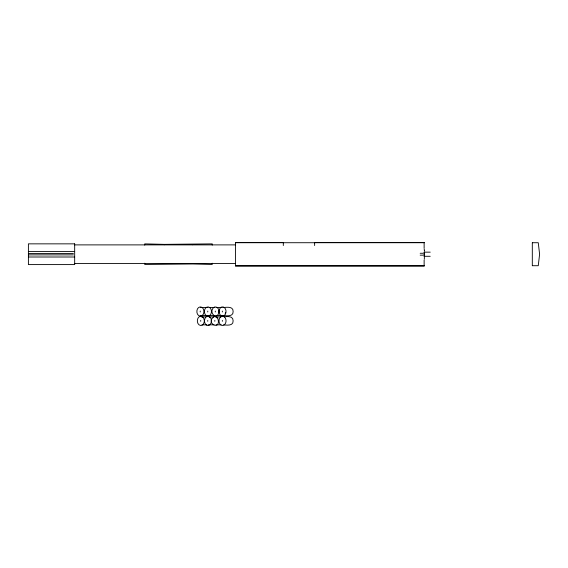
<?xml version="1.0" encoding="UTF-8"?>
<svg xmlns="http://www.w3.org/2000/svg" width="568" height="568" viewBox="0 0 568 568"><rect width="100%" height="100%" fill="white"/><g stroke="black" fill="none" stroke-linecap="round" stroke-linejoin="round"><path stroke-width="0.85" d="M424.41 256.289L424.31 259.136M218.431 312.563L218.431 310.49M225.212 313.529L225.496 312.563M207.689 316.156C203.11 315.538 203.372 306.848 208.158 306.897C212.546 307.529 212.546 315.524 208.158 316.156C202.464 316.234 206.326 325.521 200.618 325.485C196.237 324.853 196.237 316.859 200.618 316.227M200.213 311.974L200.234 311.094M207.753 311.974L207.767 311.094M215.293 311.974L215.307 311.094M200.703 321.289L200.703 320.423M207.753 321.303L207.767 320.423M214.818 321.303L214.839 320.423M222.358 311.974L222.358 311.079M200.618 316.156C205.204 315.538 204.941 306.848 200.149 306.897C195.761 307.529 195.761 315.524 200.149 316.156C206.347 315.616 202.378 325.507 208.158 325.485C212.546 324.853 212.546 316.859 208.158 316.227M214.754 316.227C203.621 322.915 222.464 332.095 217.544 317.583C213.745 316.355 209.997 312.514 212.915 308.254C215.151 304.995 219.553 308.211 218.971 311.527M215.698 316.156C220.874 315.524 217.281 305.598 223.614 307.054C227.299 308.793 226.76 316.056 222.294 316.227C217.714 316.845 217.977 325.535 222.77 325.485C227.15 324.853 227.15 316.859 222.77 316.227M222.358 321.303L222.358 320.409M208.633 324.853L209.365 324.719M144.726 245.106L144.726 243.878L164.195 244.368L212.24 243.878L212.24 245.106M212.24 263.232L212.24 264.461L192.772 263.971L144.726 264.461L144.726 263.232M424.268 242.515L314.629 242.515L314.629 245.554M235.422 242.721L424.268 242.721M532.386 242.721L538.265 242.721L539.6 254.215L538.265 265.71L532.386 265.71M74.671 244.886L235.422 244.886M28.4 251.439L74.671 251.439M430.217 252.149L424.133 252.149L424.133 256.289L430.217 256.289M420.178 253.271L422.919 253.271M28.4 253.555L73.407 253.555M28.4 254.883L73.407 254.883M420.178 255.16L422.919 255.16M28.4 256.999L74.671 256.999M74.671 263.545L235.422 263.545M235.422 265.71L424.268 265.71M424.268 266.101L235.422 266.101L235.422 242.515L283.304 242.515L283.304 245.554M200.618 307.529L207.32 307.529M208.996 307.529L214.86 307.529M216.536 307.529L221.563 307.529M222.77 307.529C226.284 307.409 233.349 305.911 233.136 311.527C233.349 317.143 226.284 315.645 222.77 315.524M200.618 315.524L207.32 315.524M208.158 315.524L214.86 315.524M215.698 315.524L222.4 315.524M201.931 316.859L206.12 316.859M208.996 316.859L214.022 316.859M216.067 316.859L221.094 316.859M224.445 316.859C227.74 316.269 233.434 316.071 233.136 320.856C233.398 326.067 227.008 325.216 223.607 324.853M201.931 324.853L206.958 324.853M208.996 324.853L214.022 324.853M216.067 324.853L221.094 324.853M222.294 316.156L219.979 314.8L219.021 311.527M216.429 316.994L217.111 317.391M215.961 316.994L217.224 318.03M209.365 316.994L210.046 317.391M201.825 316.994L202.506 317.391M424.353 250.197L424.388 251.148M532.308 242.721L532.308 265.71M424.225 249.295L424.225 250.005M424.225 252.149L424.225 256.289M424.133 242.721L424.133 248.472M424.133 259.966L424.133 265.71M192.772 244.368L192.772 244.78M164.195 244.368L164.195 244.78M74.671 243.849L28.4 243.849L28.4 264.589L74.671 264.589L74.671 243.849"/></g></svg>
